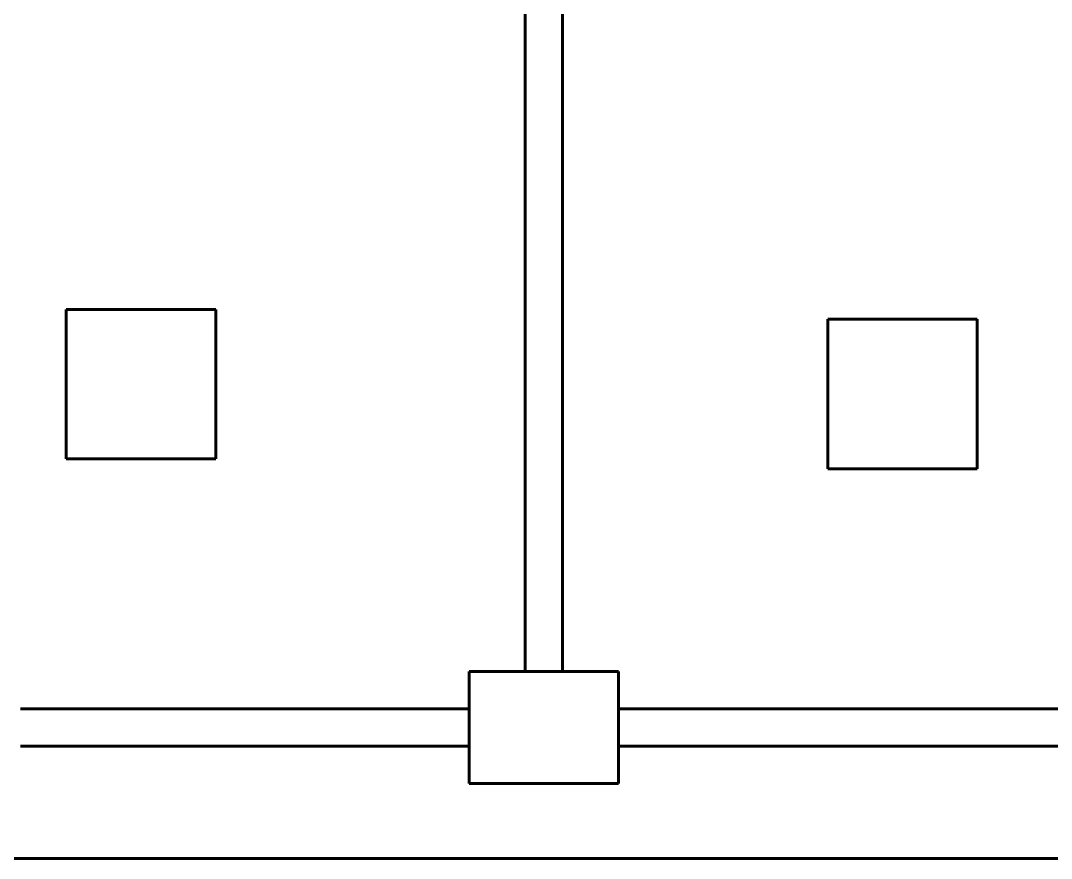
# Model space of a CAD drawing. Extents: x 0 to 297, y 0 to 292.
# Drawn here: x 87.35 to 101.14, y 68.61 to 79.81 of the extents above; entities that cross this region are included whole.
import ezdxf

# ---------------------------------------------------------------- set-up
doc = ezdxf.new("R2010")
doc.units = 0
doc.header["$MEASUREMENT"] = 0
doc.linetypes.add('K5LT_BASIC', pattern=[0])
doc.layers.add('Системный слой', color=7, linetype='Continuous')

# ---------------------------------------------------------------- blocks, each defined once
blk = doc.blocks.new('*U')
at = {"layer": 'Системный слой', "linetype": 'K5LT_BASIC', "lineweight": 60}
for p, q in [((89.962, 75.946), (87.962, 75.946)), ((87.962, 75.946), (87.962, 73.946)), ((89.962, 73.946), (89.962, 75.946)), ((100.148, 75.814), (98.148, 75.814)), ((98.148, 75.814), (98.148, 73.814)), ((100.148, 73.814), (100.148, 75.814)), ((87.962, 73.946), (89.962, 73.946)), ((98.148, 73.814), (100.148, 73.814)), ((95.35, 71.106), (93.35, 71.106)), ((93.35, 71.106), (93.35, 69.606)), ((95.35, 71.106), (93.35, 71.106)), ((93.35, 71.106), (93.35, 69.606)), ((95.35, 69.606), (95.35, 71.106)), ((95.35, 69.606), (95.35, 71.106)), ((93.35, 69.606), (95.35, 69.606)), ((93.35, 69.606), (95.35, 69.606))]:
    blk.add_line(p, q, dxfattribs=at)

msp = doc.modelspace()

# ---------------------------------------------------------------- linework, layer by layer
at = {"layer": 'Системный слой', "linetype": 'K5LT_BASIC', "lineweight": 60}
for p, q in [((94.1, 71.106), (94.1, 91.106)), ((94.6, 71.106), (94.6, 91.106)), ((94.1, 84.106), (94.1, 71.106)), ((94.6, 71.106), (94.6, 84.106)), ((95.35, 71.106), (93.35, 71.106)), ((93.35, 69.606), (93.35, 71.106)), ((93.35, 71.106), (93.35, 69.606)), ((93.35, 71.106), (95.35, 71.106)), ((93.35, 71.106), (93.35, 69.606)), ((93.35, 71.106), (95.35, 71.106)), ((95.35, 71.106), (93.35, 71.106)), ((93.35, 69.606), (93.35, 71.106)), ((93.35, 71.106), (93.35, 69.606)), ((93.35, 71.106), (95.35, 71.106)), ((95.35, 71.106), (95.35, 69.606)), ((95.35, 71.106), (95.35, 69.606)), ((95.35, 71.106), (95.35, 69.606)), ((95.35, 71.106), (95.35, 69.606)), ((95.35, 71.106), (95.35, 69.606)), ((95.35, 71.106), (95.35, 69.606)), ((87.351, 70.607), (93.351, 70.607)), ((87.351, 70.607), (93.351, 70.607)), ((95.351, 70.607), (101.351, 70.607)), ((93.35, 70.106), (87.35, 70.106)), ((101.35, 70.106), (95.35, 70.106)), ((95.35, 69.606), (93.35, 69.606)), ((93.35, 69.606), (95.35, 69.606)), ((95.35, 69.606), (93.35, 69.606)), ((93.35, 69.606), (95.35, 69.606)), ((95.35, 69.606), (93.35, 69.606)), ((93.35, 69.606), (95.35, 69.606)), ((94.6, 69.606), (93.85, 69.606)), ((94.6, 69.606), (93.85, 69.606)), ((94.6, 69.606), (93.85, 69.606)), ((119.35, 68.606), (61.35, 68.606))]:
    msp.add_line(p, q, dxfattribs=at)

# ---------------------------------------------------------------- block references
at = {"layer": 'Системный слой'}
msp.add_blockref('*U', (0, 0), dxfattribs=at)
msp.add_blockref('*U', (0, 0), dxfattribs=at)
msp.add_blockref('*U', (0, 0), dxfattribs=at)
msp.add_blockref('*U', (0, 0), dxfattribs=at)
msp.add_blockref('*U', (0, 0), dxfattribs=at)
msp.add_blockref('*U', (0, 0), dxfattribs=at)
msp.add_blockref('*U', (0, 0), dxfattribs=at)
msp.add_blockref('*U', (0, 0), dxfattribs=at)
msp.add_blockref('*U', (0, 0), dxfattribs=at)
msp.add_blockref('*U', (0, 0), dxfattribs=at)
msp.add_blockref('*U', (0, 0), dxfattribs=at)
msp.add_blockref('*U', (0, 0), dxfattribs=at)
msp.add_blockref('*U', (0, 0), dxfattribs=at)
msp.add_blockref('*U', (0, 0), dxfattribs=at)
msp.add_blockref('*U', (0, 0), dxfattribs=at)
msp.add_blockref('*U', (0, 0), dxfattribs=at)
msp.add_blockref('*U', (0, 0), dxfattribs=at)
msp.add_blockref('*U', (0, 0), dxfattribs=at)
msp.add_blockref('*U', (0, 0), dxfattribs=at)
msp.add_blockref('*U', (0, 0), dxfattribs=at)
msp.add_blockref('*U', (0, 0), dxfattribs=at)
msp.add_blockref('*U', (0, 0), dxfattribs=at)
msp.add_blockref('*U', (0, 0), dxfattribs=at)
msp.add_blockref('*U', (0, 0), dxfattribs=at)
msp.add_blockref('*U', (0, 0), dxfattribs=at)
msp.add_blockref('*U', (0, 0), dxfattribs=at)
msp.add_blockref('*U', (0, 0), dxfattribs=at)
msp.add_blockref('*U', (0, 0), dxfattribs=at)
msp.add_blockref('*U', (0, 0), dxfattribs=at)
msp.add_blockref('*U', (0, 0), dxfattribs=at)
msp.add_blockref('*U', (0, 0), dxfattribs=at)
msp.add_blockref('*U', (0, 0), dxfattribs=at)
msp.add_blockref('*U', (0, 0), dxfattribs=at)
msp.add_blockref('*U', (0, 0), dxfattribs=at)
msp.add_blockref('*U', (0, 0), dxfattribs=at)
msp.add_blockref('*U', (0, 0), dxfattribs=at)
msp.add_blockref('*U', (0, 0), dxfattribs=at)
msp.add_blockref('*U', (0, 0), dxfattribs=at)
msp.add_blockref('*U', (0, 0), dxfattribs=at)
msp.add_blockref('*U', (0, 0), dxfattribs=at)
msp.add_blockref('*U', (0, 0), dxfattribs=at)
msp.add_blockref('*U', (0, 0), dxfattribs=at)
msp.add_blockref('*U', (0, 0), dxfattribs=at)
msp.add_blockref('*U', (0, 0), dxfattribs=at)
msp.add_blockref('*U', (0, 0), dxfattribs=at)
msp.add_blockref('*U', (0, 0), dxfattribs=at)
msp.add_blockref('*U', (0, 0), dxfattribs=at)
msp.add_blockref('*U', (0, 0), dxfattribs=at)
msp.add_blockref('*U', (0, 0), dxfattribs=at)
msp.add_blockref('*U', (0, 0), dxfattribs=at)
msp.add_blockref('*U', (0, 0), dxfattribs=at)
msp.add_blockref('*U', (0, 0), dxfattribs=at)
msp.add_blockref('*U', (0, 0), dxfattribs=at)
msp.add_blockref('*U', (0, 0), dxfattribs=at)
msp.add_blockref('*U', (0, 0), dxfattribs=at)
msp.add_blockref('*U', (0, 0), dxfattribs=at)
msp.add_blockref('*U', (0, 0), dxfattribs=at)
msp.add_blockref('*U', (0, 0), dxfattribs=at)
msp.add_blockref('*U', (0, 0), dxfattribs=at)
msp.add_blockref('*U', (0, 0), dxfattribs=at)
msp.add_blockref('*U', (0, 0), dxfattribs=at)
msp.add_blockref('*U', (0, 0), dxfattribs=at)
msp.add_blockref('*U', (0, 0), dxfattribs=at)
msp.add_blockref('*U', (0, 0), dxfattribs=at)
msp.add_blockref('*U', (0, 0), dxfattribs=at)
msp.add_blockref('*U', (0, 0), dxfattribs=at)
msp.add_blockref('*U', (0, 0), dxfattribs=at)
msp.add_blockref('*U', (0, 0), dxfattribs=at)
msp.add_blockref('*U', (0, 0), dxfattribs=at)
msp.add_blockref('*U', (0, 0), dxfattribs=at)
msp.add_blockref('*U', (0, 0), dxfattribs=at)
msp.add_blockref('*U', (0, 0), dxfattribs=at)
msp.add_blockref('*U', (0, 0), dxfattribs=at)
msp.add_blockref('*U', (0, 0), dxfattribs=at)
msp.add_blockref('*U', (0, 0), dxfattribs=at)
msp.add_blockref('*U', (0, 0), dxfattribs=at)
msp.add_blockref('*U', (0, 0), dxfattribs=at)
msp.add_blockref('*U', (0, 0), dxfattribs=at)
msp.add_blockref('*U', (0, 0), dxfattribs=at)
msp.add_blockref('*U', (0, 0), dxfattribs=at)
msp.add_blockref('*U', (0, 0), dxfattribs=at)
msp.add_blockref('*U', (0, 0), dxfattribs=at)
msp.add_blockref('*U', (0, 0), dxfattribs=at)
msp.add_blockref('*U', (0, 0), dxfattribs=at)
msp.add_blockref('*U', (0, 0), dxfattribs=at)
msp.add_blockref('*U', (0, 0), dxfattribs=at)
msp.add_blockref('*U', (0, 0), dxfattribs=at)
msp.add_blockref('*U', (0, 0), dxfattribs=at)
msp.add_blockref('*U', (0, 0), dxfattribs=at)
msp.add_blockref('*U', (0, 0), dxfattribs=at)
msp.add_blockref('*U', (0, 0), dxfattribs=at)
msp.add_blockref('*U', (0, 0), dxfattribs=at)
msp.add_blockref('*U', (0, 0), dxfattribs=at)
msp.add_blockref('*U', (0, 0), dxfattribs=at)
msp.add_blockref('*U', (0, 0), dxfattribs=at)
msp.add_blockref('*U', (0, 0), dxfattribs=at)
msp.add_blockref('*U', (0, 0), dxfattribs=at)
msp.add_blockref('*U', (0, 0), dxfattribs=at)
msp.add_blockref('*U', (0, 0), dxfattribs=at)
msp.add_blockref('*U', (0, 0), dxfattribs=at)
msp.add_blockref('*U', (0, 0), dxfattribs=at)
msp.add_blockref('*U', (0, 0), dxfattribs=at)
msp.add_blockref('*U', (0, 0), dxfattribs=at)
msp.add_blockref('*U', (0, 0), dxfattribs=at)
msp.add_blockref('*U', (0, 0), dxfattribs=at)
msp.add_blockref('*U', (0, 0), dxfattribs=at)
msp.add_blockref('*U', (0, 0), dxfattribs=at)
msp.add_blockref('*U', (0, 0), dxfattribs=at)
msp.add_blockref('*U', (0, 0), dxfattribs=at)
msp.add_blockref('*U', (0, 0), dxfattribs=at)
msp.add_blockref('*U', (0, 0), dxfattribs=at)
msp.add_blockref('*U', (0, 0), dxfattribs=at)
msp.add_blockref('*U', (0, 0), dxfattribs=at)
msp.add_blockref('*U', (0, 0), dxfattribs=at)
msp.add_blockref('*U', (0, 0), dxfattribs=at)
msp.add_blockref('*U', (0, 0), dxfattribs=at)
msp.add_blockref('*U', (0, 0), dxfattribs=at)
msp.add_blockref('*U', (0, 0), dxfattribs=at)
msp.add_blockref('*U', (0, 0), dxfattribs=at)
msp.add_blockref('*U', (0, 0), dxfattribs=at)
msp.add_blockref('*U', (0, 0), dxfattribs=at)
msp.add_blockref('*U', (0, 0), dxfattribs=at)
msp.add_blockref('*U', (0, 0), dxfattribs=at)
msp.add_blockref('*U', (0, 0), dxfattribs=at)
msp.add_blockref('*U', (0, 0), dxfattribs=at)
msp.add_blockref('*U', (0, 0), dxfattribs=at)
msp.add_blockref('*U', (0, 0), dxfattribs=at)
msp.add_blockref('*U', (0, 0), dxfattribs=at)
msp.add_blockref('*U', (0, 0), dxfattribs=at)
msp.add_blockref('*U', (0, 0), dxfattribs=at)
msp.add_blockref('*U', (0, 0), dxfattribs=at)
msp.add_blockref('*U', (0, 0), dxfattribs=at)
msp.add_blockref('*U', (0, 0), dxfattribs=at)
msp.add_blockref('*U', (0, 0), dxfattribs=at)
msp.add_blockref('*U', (0, 0), dxfattribs=at)
msp.add_blockref('*U', (0, 0), dxfattribs=at)
msp.add_blockref('*U', (0, 0), dxfattribs=at)
msp.add_blockref('*U', (0, 0), dxfattribs=at)
msp.add_blockref('*U', (0, 0), dxfattribs=at)
msp.add_blockref('*U', (0, 0), dxfattribs=at)
msp.add_blockref('*U', (0, 0), dxfattribs=at)
msp.add_blockref('*U', (0, 0), dxfattribs=at)
msp.add_blockref('*U', (0, 0), dxfattribs=at)
msp.add_blockref('*U', (0, 0), dxfattribs=at)
msp.add_blockref('*U', (0, 0), dxfattribs=at)
msp.add_blockref('*U', (0, 0), dxfattribs=at)
msp.add_blockref('*U', (0, 0), dxfattribs=at)
msp.add_blockref('*U', (0, 0), dxfattribs=at)
msp.add_blockref('*U', (0, 0), dxfattribs=at)
msp.add_blockref('*U', (0, 0), dxfattribs=at)
msp.add_blockref('*U', (0, 0), dxfattribs=at)
msp.add_blockref('*U', (0, 0), dxfattribs=at)
msp.add_blockref('*U', (0, 0), dxfattribs=at)
msp.add_blockref('*U', (0, 0), dxfattribs=at)
msp.add_blockref('*U', (0, 0), dxfattribs=at)
msp.add_blockref('*U', (0, 0), dxfattribs=at)
msp.add_blockref('*U', (0, 0), dxfattribs=at)
msp.add_blockref('*U', (0, 0), dxfattribs=at)
msp.add_blockref('*U', (0, 0), dxfattribs=at)
msp.add_blockref('*U', (0, 0), dxfattribs=at)
msp.add_blockref('*U', (0, 0), dxfattribs=at)
msp.add_blockref('*U', (0, 0), dxfattribs=at)
msp.add_blockref('*U', (0, 0), dxfattribs=at)
msp.add_blockref('*U', (0, 0), dxfattribs=at)
msp.add_blockref('*U', (0, 0), dxfattribs=at)
msp.add_blockref('*U', (0, 0), dxfattribs=at)
msp.add_blockref('*U', (0, 0), dxfattribs=at)
msp.add_blockref('*U', (0, 0), dxfattribs=at)
msp.add_blockref('*U', (0, 0), dxfattribs=at)
msp.add_blockref('*U', (0, 0), dxfattribs=at)
msp.add_blockref('*U', (0, 0), dxfattribs=at)
msp.add_blockref('*U', (0, 0), dxfattribs=at)
msp.add_blockref('*U', (0, 0), dxfattribs=at)
msp.add_blockref('*U', (0, 0), dxfattribs=at)
msp.add_blockref('*U', (0, 0), dxfattribs=at)
msp.add_blockref('*U', (0, 0), dxfattribs=at)
msp.add_blockref('*U', (0, 0), dxfattribs=at)
msp.add_blockref('*U', (0, 0), dxfattribs=at)
msp.add_blockref('*U', (0, 0), dxfattribs=at)
msp.add_blockref('*U', (0, 0), dxfattribs=at)
msp.add_blockref('*U', (0, 0), dxfattribs=at)
msp.add_blockref('*U', (0, 0), dxfattribs=at)
msp.add_blockref('*U', (0, 0), dxfattribs=at)
msp.add_blockref('*U', (0, 0), dxfattribs=at)
msp.add_blockref('*U', (0, 0), dxfattribs=at)
msp.add_blockref('*U', (0, 0), dxfattribs=at)
msp.add_blockref('*U', (0, 0), dxfattribs=at)
msp.add_blockref('*U', (0, 0), dxfattribs=at)
msp.add_blockref('*U', (0, 0), dxfattribs=at)
msp.add_blockref('*U', (0, 0), dxfattribs=at)
msp.add_blockref('*U', (0, 0), dxfattribs=at)
msp.add_blockref('*U', (0, 0), dxfattribs=at)
msp.add_blockref('*U', (0, 0), dxfattribs=at)
msp.add_blockref('*U', (0, 0), dxfattribs=at)
msp.add_blockref('*U', (0, 0), dxfattribs=at)
msp.add_blockref('*U', (0, 0), dxfattribs=at)
msp.add_blockref('*U', (0, 0), dxfattribs=at)
msp.add_blockref('*U', (0, 0), dxfattribs=at)
msp.add_blockref('*U', (0, 0), dxfattribs=at)
msp.add_blockref('*U', (0, 0), dxfattribs=at)
msp.add_blockref('*U', (0, 0), dxfattribs=at)
msp.add_blockref('*U', (0, 0), dxfattribs=at)
msp.add_blockref('*U', (0, 0), dxfattribs=at)
msp.add_blockref('*U', (0, 0), dxfattribs=at)
msp.add_blockref('*U', (0, 0), dxfattribs=at)
msp.add_blockref('*U', (0, 0), dxfattribs=at)
msp.add_blockref('*U', (0, 0), dxfattribs=at)
msp.add_blockref('*U', (0, 0), dxfattribs=at)
msp.add_blockref('*U', (0, 0), dxfattribs=at)
msp.add_blockref('*U', (0, 0), dxfattribs=at)
msp.add_blockref('*U', (0, 0), dxfattribs=at)
msp.add_blockref('*U', (0, 0), dxfattribs=at)
msp.add_blockref('*U', (0, 0), dxfattribs=at)
msp.add_blockref('*U', (0, 0), dxfattribs=at)
msp.add_blockref('*U', (0, 0), dxfattribs=at)
msp.add_blockref('*U', (0, 0), dxfattribs=at)
msp.add_blockref('*U', (0, 0), dxfattribs=at)
msp.add_blockref('*U', (0, 0), dxfattribs=at)
msp.add_blockref('*U', (0, 0), dxfattribs=at)
msp.add_blockref('*U', (0, 0), dxfattribs=at)
msp.add_blockref('*U', (0, 0), dxfattribs=at)
msp.add_blockref('*U', (0, 0), dxfattribs=at)
msp.add_blockref('*U', (0, 0), dxfattribs=at)
msp.add_blockref('*U', (0, 0), dxfattribs=at)
msp.add_blockref('*U', (0, 0), dxfattribs=at)
msp.add_blockref('*U', (0, 0), dxfattribs=at)
msp.add_blockref('*U', (0, 0), dxfattribs=at)
msp.add_blockref('*U', (0, 0), dxfattribs=at)
msp.add_blockref('*U', (0, 0), dxfattribs=at)
msp.add_blockref('*U', (0, 0), dxfattribs=at)
msp.add_blockref('*U', (0, 0), dxfattribs=at)
msp.add_blockref('*U', (0, 0), dxfattribs=at)
msp.add_blockref('*U', (0, 0), dxfattribs=at)
msp.add_blockref('*U', (0, 0), dxfattribs=at)
msp.add_blockref('*U', (0, 0), dxfattribs=at)
msp.add_blockref('*U', (0, 0), dxfattribs=at)
msp.add_blockref('*U', (0, 0), dxfattribs=at)
msp.add_blockref('*U', (0, 0), dxfattribs=at)
msp.add_blockref('*U', (0, 0), dxfattribs=at)
msp.add_blockref('*U', (0, 0), dxfattribs=at)
msp.add_blockref('*U', (0, 0), dxfattribs=at)
msp.add_blockref('*U', (0, 0), dxfattribs=at)
msp.add_blockref('*U', (0, 0), dxfattribs=at)
msp.add_blockref('*U', (0, 0), dxfattribs=at)
msp.add_blockref('*U', (0, 0), dxfattribs=at)
msp.add_blockref('*U', (0, 0), dxfattribs=at)
msp.add_blockref('*U', (0, 0), dxfattribs=at)
msp.add_blockref('*U', (0, 0), dxfattribs=at)
msp.add_blockref('*U', (0, 0), dxfattribs=at)
msp.add_blockref('*U', (0, 0), dxfattribs=at)
msp.add_blockref('*U', (0, 0), dxfattribs=at)
msp.add_blockref('*U', (0, 0), dxfattribs=at)
msp.add_blockref('*U', (0, 0), dxfattribs=at)
msp.add_blockref('*U', (0, 0), dxfattribs=at)
msp.add_blockref('*U', (0, 0), dxfattribs=at)
msp.add_blockref('*U', (0, 0), dxfattribs=at)
msp.add_blockref('*U', (0, 0), dxfattribs=at)
msp.add_blockref('*U', (0, 0), dxfattribs=at)
msp.add_blockref('*U', (0, 0), dxfattribs=at)
msp.add_blockref('*U', (0, 0), dxfattribs=at)
msp.add_blockref('*U', (0, 0), dxfattribs=at)
msp.add_blockref('*U', (0, 0), dxfattribs=at)
msp.add_blockref('*U', (0, 0), dxfattribs=at)
msp.add_blockref('*U', (0, 0), dxfattribs=at)
msp.add_blockref('*U', (0, 0), dxfattribs=at)
msp.add_blockref('*U', (0, 0), dxfattribs=at)
msp.add_blockref('*U', (0, 0), dxfattribs=at)
msp.add_blockref('*U', (0, 0), dxfattribs=at)
msp.add_blockref('*U', (0, 0), dxfattribs=at)
msp.add_blockref('*U', (0, 0), dxfattribs=at)
msp.add_blockref('*U', (0, 0), dxfattribs=at)
msp.add_blockref('*U', (0, 0), dxfattribs=at)
msp.add_blockref('*U', (0, 0), dxfattribs=at)
msp.add_blockref('*U', (0, 0), dxfattribs=at)
msp.add_blockref('*U', (0, 0), dxfattribs=at)
msp.add_blockref('*U', (0, 0), dxfattribs=at)
msp.add_blockref('*U', (0, 0), dxfattribs=at)
msp.add_blockref('*U', (0, 0), dxfattribs=at)
msp.add_blockref('*U', (0, 0), dxfattribs=at)
msp.add_blockref('*U', (0, 0), dxfattribs=at)
msp.add_blockref('*U', (0, 0), dxfattribs=at)
msp.add_blockref('*U', (0, 0), dxfattribs=at)
msp.add_blockref('*U', (0, 0), dxfattribs=at)
msp.add_blockref('*U', (0, 0), dxfattribs=at)
msp.add_blockref('*U', (0, 0), dxfattribs=at)
msp.add_blockref('*U', (0, 0), dxfattribs=at)
msp.add_blockref('*U', (0, 0), dxfattribs=at)
msp.add_blockref('*U', (0, 0), dxfattribs=at)
msp.add_blockref('*U', (0, 0), dxfattribs=at)
msp.add_blockref('*U', (0, 0), dxfattribs=at)
msp.add_blockref('*U', (0, 0), dxfattribs=at)
msp.add_blockref('*U', (0, 0), dxfattribs=at)
msp.add_blockref('*U', (0, 0), dxfattribs=at)
msp.add_blockref('*U', (0, 0), dxfattribs=at)
msp.add_blockref('*U', (0, 0), dxfattribs=at)
msp.add_blockref('*U', (0, 0), dxfattribs=at)
msp.add_blockref('*U', (0, 0), dxfattribs=at)
msp.add_blockref('*U', (0, 0), dxfattribs=at)
msp.add_blockref('*U', (0, 0), dxfattribs=at)
msp.add_blockref('*U', (0, 0), dxfattribs=at)
msp.add_blockref('*U', (0, 0), dxfattribs=at)
msp.add_blockref('*U', (0, 0), dxfattribs=at)
msp.add_blockref('*U', (0, 0), dxfattribs=at)
msp.add_blockref('*U', (0, 0), dxfattribs=at)
msp.add_blockref('*U', (0, 0), dxfattribs=at)

doc.saveas('drawing.dxf')
